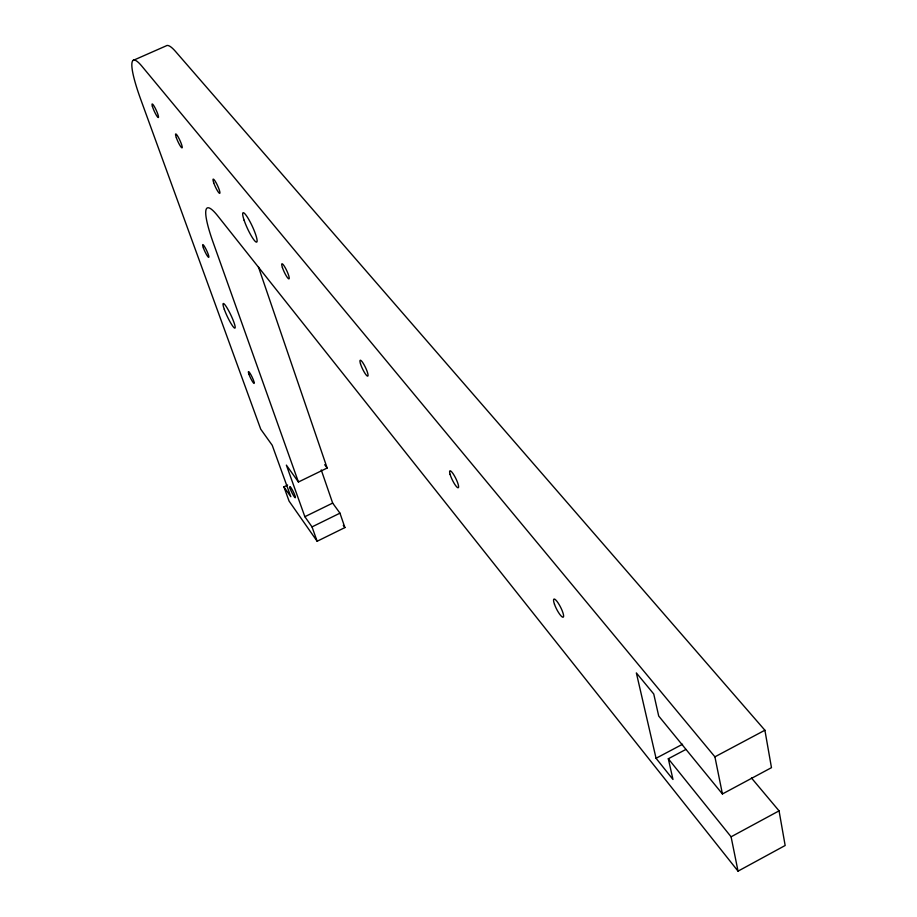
<?xml version="1.0" encoding="UTF-8"?>
<svg xmlns="http://www.w3.org/2000/svg" width="917" height="917" viewBox="0 0 917 917"><rect width="100%" height="100%" fill="white"/><g stroke="black" fill="none" stroke-linecap="round" stroke-linejoin="round"><path stroke-width="1.38" d="M258.445 266.962L327.151 468.037L298.426 482.01L213.168 242.512A73.933 11.222 64.8 0 1 217.822 215.999L738.036 871.15L785.158 845.497L779.06 810.857L751.47 777.994M738.036 871.15L731.09 836.808L779.06 810.857M685.859 749.453L668.31 758.749L672.975 779.473L656.056 758.279L636.352 672.906L653.752 693.997L658.704 716.028L722.424 793.962L771.472 767.667L764.893 730.23L175.605 51.558A74.667 12.127 65.6 0 0 166.206 45.85L133.114 60.43M722.424 793.962L714.916 756.834L764.893 730.23M656.056 758.279L682.569 744.237M287.64 485.047L283.915 486.858L289.084 501.118L317.144 541.248L344.907 527.573L339.966 513.165L332.665 503.089L321.237 469.917M298.426 482.01L286.368 465.114L304.868 516.707L312.021 526.897L339.966 513.165M304.868 516.707L332.665 503.089M714.916 756.834L142.032 66.379A74.896 11.015 65.4 0 0 140.817 99.632L260.715 429.156L272.234 445.295L290.815 496.693L283.915 486.858M668.31 758.749L731.09 836.808M324.687 464.701L327.151 468.037M343.267 525.303L344.907 527.573M312.021 526.897L317.144 541.248M176.373 137.779A7.634 1.146 65.4 0 0 182.059 147.855A7.634 1.146 65.4 0 0 178.242 137.08A7.634 1.146 65.4 0 0 176.373 137.779M224.321 309.384A13.606 1.914 64.6 0 0 234.763 328.137A13.606 1.914 64.6 0 0 228.253 309.957A13.606 1.914 64.6 0 0 224.321 309.384M244.117 220.24A16.174 2.659 65.1 0 0 256.542 242.134A16.174 2.659 65.1 0 0 249.023 219.885A16.174 2.659 65.1 0 0 244.117 220.24M248.931 374.239A6.614 0.917 64.3 0 0 254.055 383.455A6.614 0.917 64.3 0 0 250.937 374.789A6.614 0.917 64.3 0 0 248.931 374.239M213.741 182.838A7.875 1.249 65.2 0 0 219.702 193.372A7.875 1.249 65.2 0 0 215.896 182.38A7.875 1.249 65.2 0 0 213.741 182.838M554.498 604.314A10.179 2.212 62.9 0 0 563.176 617.21A10.179 2.212 62.9 0 0 558.052 602.859A10.179 2.212 62.9 0 0 554.498 604.314M282.413 267.535A8.31 1.421 64.9 0 0 288.889 278.894A8.31 1.421 64.9 0 0 285.153 267.581A8.31 1.421 64.9 0 0 282.413 267.535M290.231 488.807A6.27 0.837 63.9 0 0 295.171 497.759A6.27 0.837 63.9 0 0 292.34 489.884A6.27 0.837 63.9 0 0 290.231 488.807M203.368 247.865A7.015 0.997 64.8 0 0 208.686 257.368A7.015 0.997 64.8 0 0 205.248 247.785A7.015 0.997 64.8 0 0 203.368 247.865M152.371 106.28A7.496 1.1 65.5 0 0 158.033 117.468A7.496 1.1 65.5 0 0 155.409 108.515A7.496 1.1 65.5 0 0 152.371 106.28M360.507 363.843A8.826 1.639 64.5 0 0 367.568 376.153A8.826 1.639 64.5 0 0 363.946 364.53A8.826 1.639 64.5 0 0 360.507 363.843M450.075 474.307A9.434 1.891 63.8 0 0 457.847 487.752A9.434 1.891 63.8 0 0 454.419 475.843A9.434 1.891 63.8 0 0 450.075 474.307"/></g></svg>
